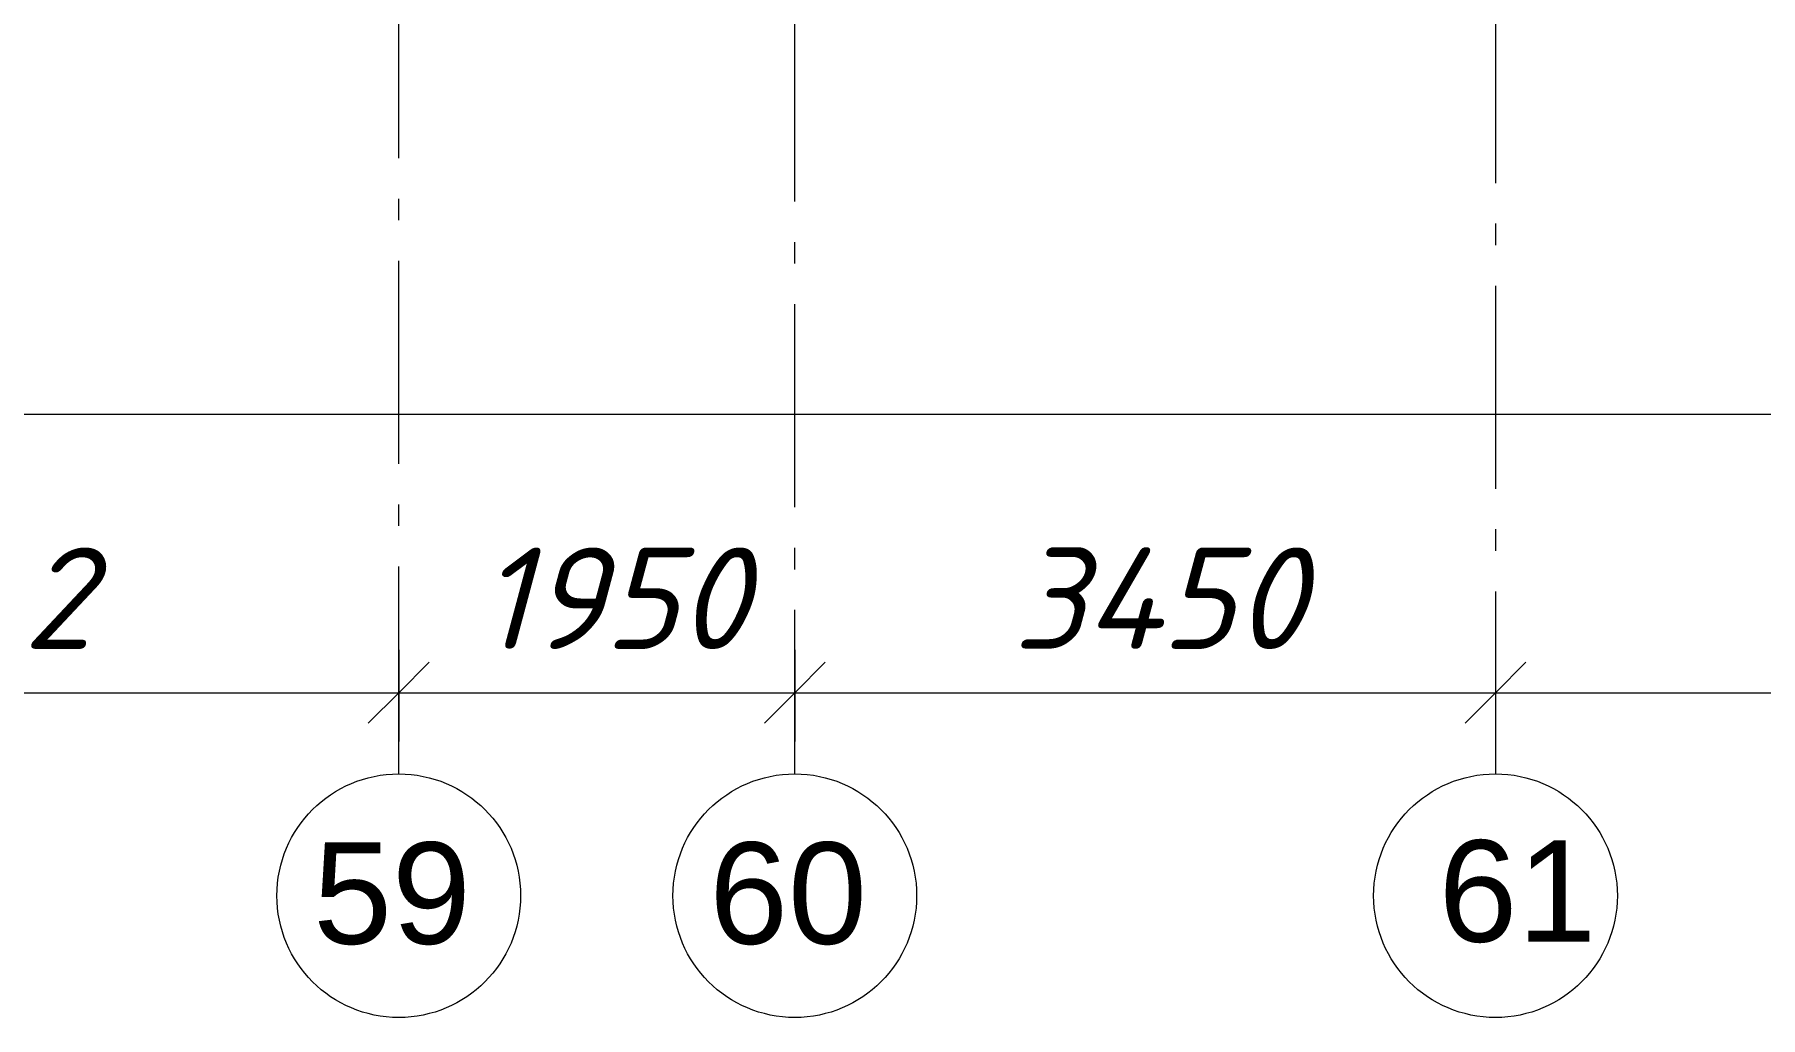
# Model space of a CAD drawing. Header units: millimetres. Extents: x -537608 to 253996, y -217170 to 186033.
# Drawn here: x -284005 to -275507, y -61471 to -56630 of the extents above; entities that cross this region are included whole.
import ezdxf

# ---------------------------------------------------------------- set-up
doc = ezdxf.new("R2010")
doc.units = ezdxf.units.MM
doc.layers.add('PDF _Геометрия', color=7, linetype='Continuous')
doc.layers.add('PDF _Текст', color=7, linetype='Continuous')
doc.styles.add('PDF ArialMT', font='arial.ttf')
doc.styles.add('PDF ISOCPEUR Italic', font='isocpeui.ttf')

msp = doc.modelspace()

# ---------------------------------------------------------------- linework, layer by layer
at = {"layer": 'PDF _Геометрия', "color": 253, "lineweight": 9, "true_color": 0xaaaaaa}
for p, q in [((-282211.3528, -57238.5003), (-282211.3528, -56238.5004)), ((-276811.3512, -56361.094), (-276811.3512, -57361.0939)), ((-280261.3531, -57452.3404), (-280261.3531, -56452.3405)), ((-282211.3528, -57544.3361), (-282211.3528, -57438.5012)), ((-276811.3512, -57561.0947), (-276811.3512, -57666.9254)), ((-280261.3531, -57758.1762), (-280261.3531, -57652.3412)), ((-282211.3528, -58744.337), (-282211.3528, -57744.337)), ((-276811.3512, -57866.9262), (-276811.3512, -58866.9262)), ((-280261.3531, -58958.177), (-280261.3531, -57958.177)), ((-282211.3528, -59050.1685), (-282211.3528, -58944.3378)), ((-276811.3512, -59066.9271), (-276811.3512, -59172.762)), ((-280261.3531, -59264.0085), (-280261.3531, -59158.1736)), ((-282211.3528, -60271.4318), (-282211.3528, -59250.1693)), ((-276811.3512, -59372.7629), (-276811.3512, -60271.4318)), ((-280261.3531, -60271.4318), (-280261.3531, -59464.0094))]:
    msp.add_line(p, q, dxfattribs=at)
at = {"layer": 'PDF _Геометрия', "lineweight": 9}
for p, q in [((-368501.3767, -58499.249), (-264521.3486, -58499.249)), ((-282211.3528, -59659.8421), (-282211.3528, -59871.977)), ((-280261.3531, -59659.8421), (-280261.3531, -59871.977)), ((-276811.3512, -59659.8421), (-276811.3512, -59871.977)), ((-284611.3544, -59871.977), (-282211.3528, -59871.977)), ((-282211.3528, -59871.977), (-280261.3531, -59871.977)), ((-282211.3528, -59871.977), (-282211.3528, -60111.9754)), ((-280261.3531, -59871.977), (-276811.3512, -59871.977)), ((-280261.3531, -59871.977), (-280261.3531, -60111.9754)), ((-276811.3512, -59871.977), (-272561.3503, -59871.977)), ((-276811.3512, -59871.977), (-276811.3512, -60111.9754))]:
    msp.add_line(p, q, dxfattribs=at)
at = {"layer": 'PDF _Геометрия', "lineweight": 20}
for p, q in [((-282061.3521, -59721.9764), (-282211.3528, -59871.977)), ((-280111.3524, -59721.9764), (-280261.3531, -59871.977)), ((-276661.3528, -59721.9764), (-276811.3512, -59871.977)), ((-282211.3528, -59871.977), (-282361.3534, -60021.9733)), ((-280261.3531, -59871.977), (-280411.3515, -60021.9733)), ((-276811.3512, -59871.977), (-276961.3519, -60021.9733))]:
    msp.add_line(p, q, dxfattribs=at)
for centre, radius in [((-282211.3517, -60871.4308), 599.9993), ((-280261.3519, -60871.4308), 599.9993), ((-276811.3511, -60871.4311), 600.0006)]:
    msp.add_circle(centre, radius, dxfattribs=at)

# ---------------------------------------------------------------- texts
at = {"layer": 'PDF _Текст', "char_height": 500, "attachment_point": 4}
for s, insert, style in [('2 ', (-284062.5965, -59406.4609), 'PDF ISOCPEUR Italic'), ('1950', (-281820.5571, -59406.4609), 'PDF ISOCPEUR Italic'), ('3450', (-279187.5886, -59406.4609), 'PDF ISOCPEUR Italic'), ('61', (-277091.7951, -60852.0385), 'PDF ArialMT'), ('59', (-282632.9099, -60862.3554), 'PDF ArialMT'), ('60', (-280682.9102, -60862.3554), 'PDF ArialMT')]:
    msp.add_mtext(s, dxfattribs=dict(at, insert=insert, style=style))

doc.saveas('drawing.dxf')
